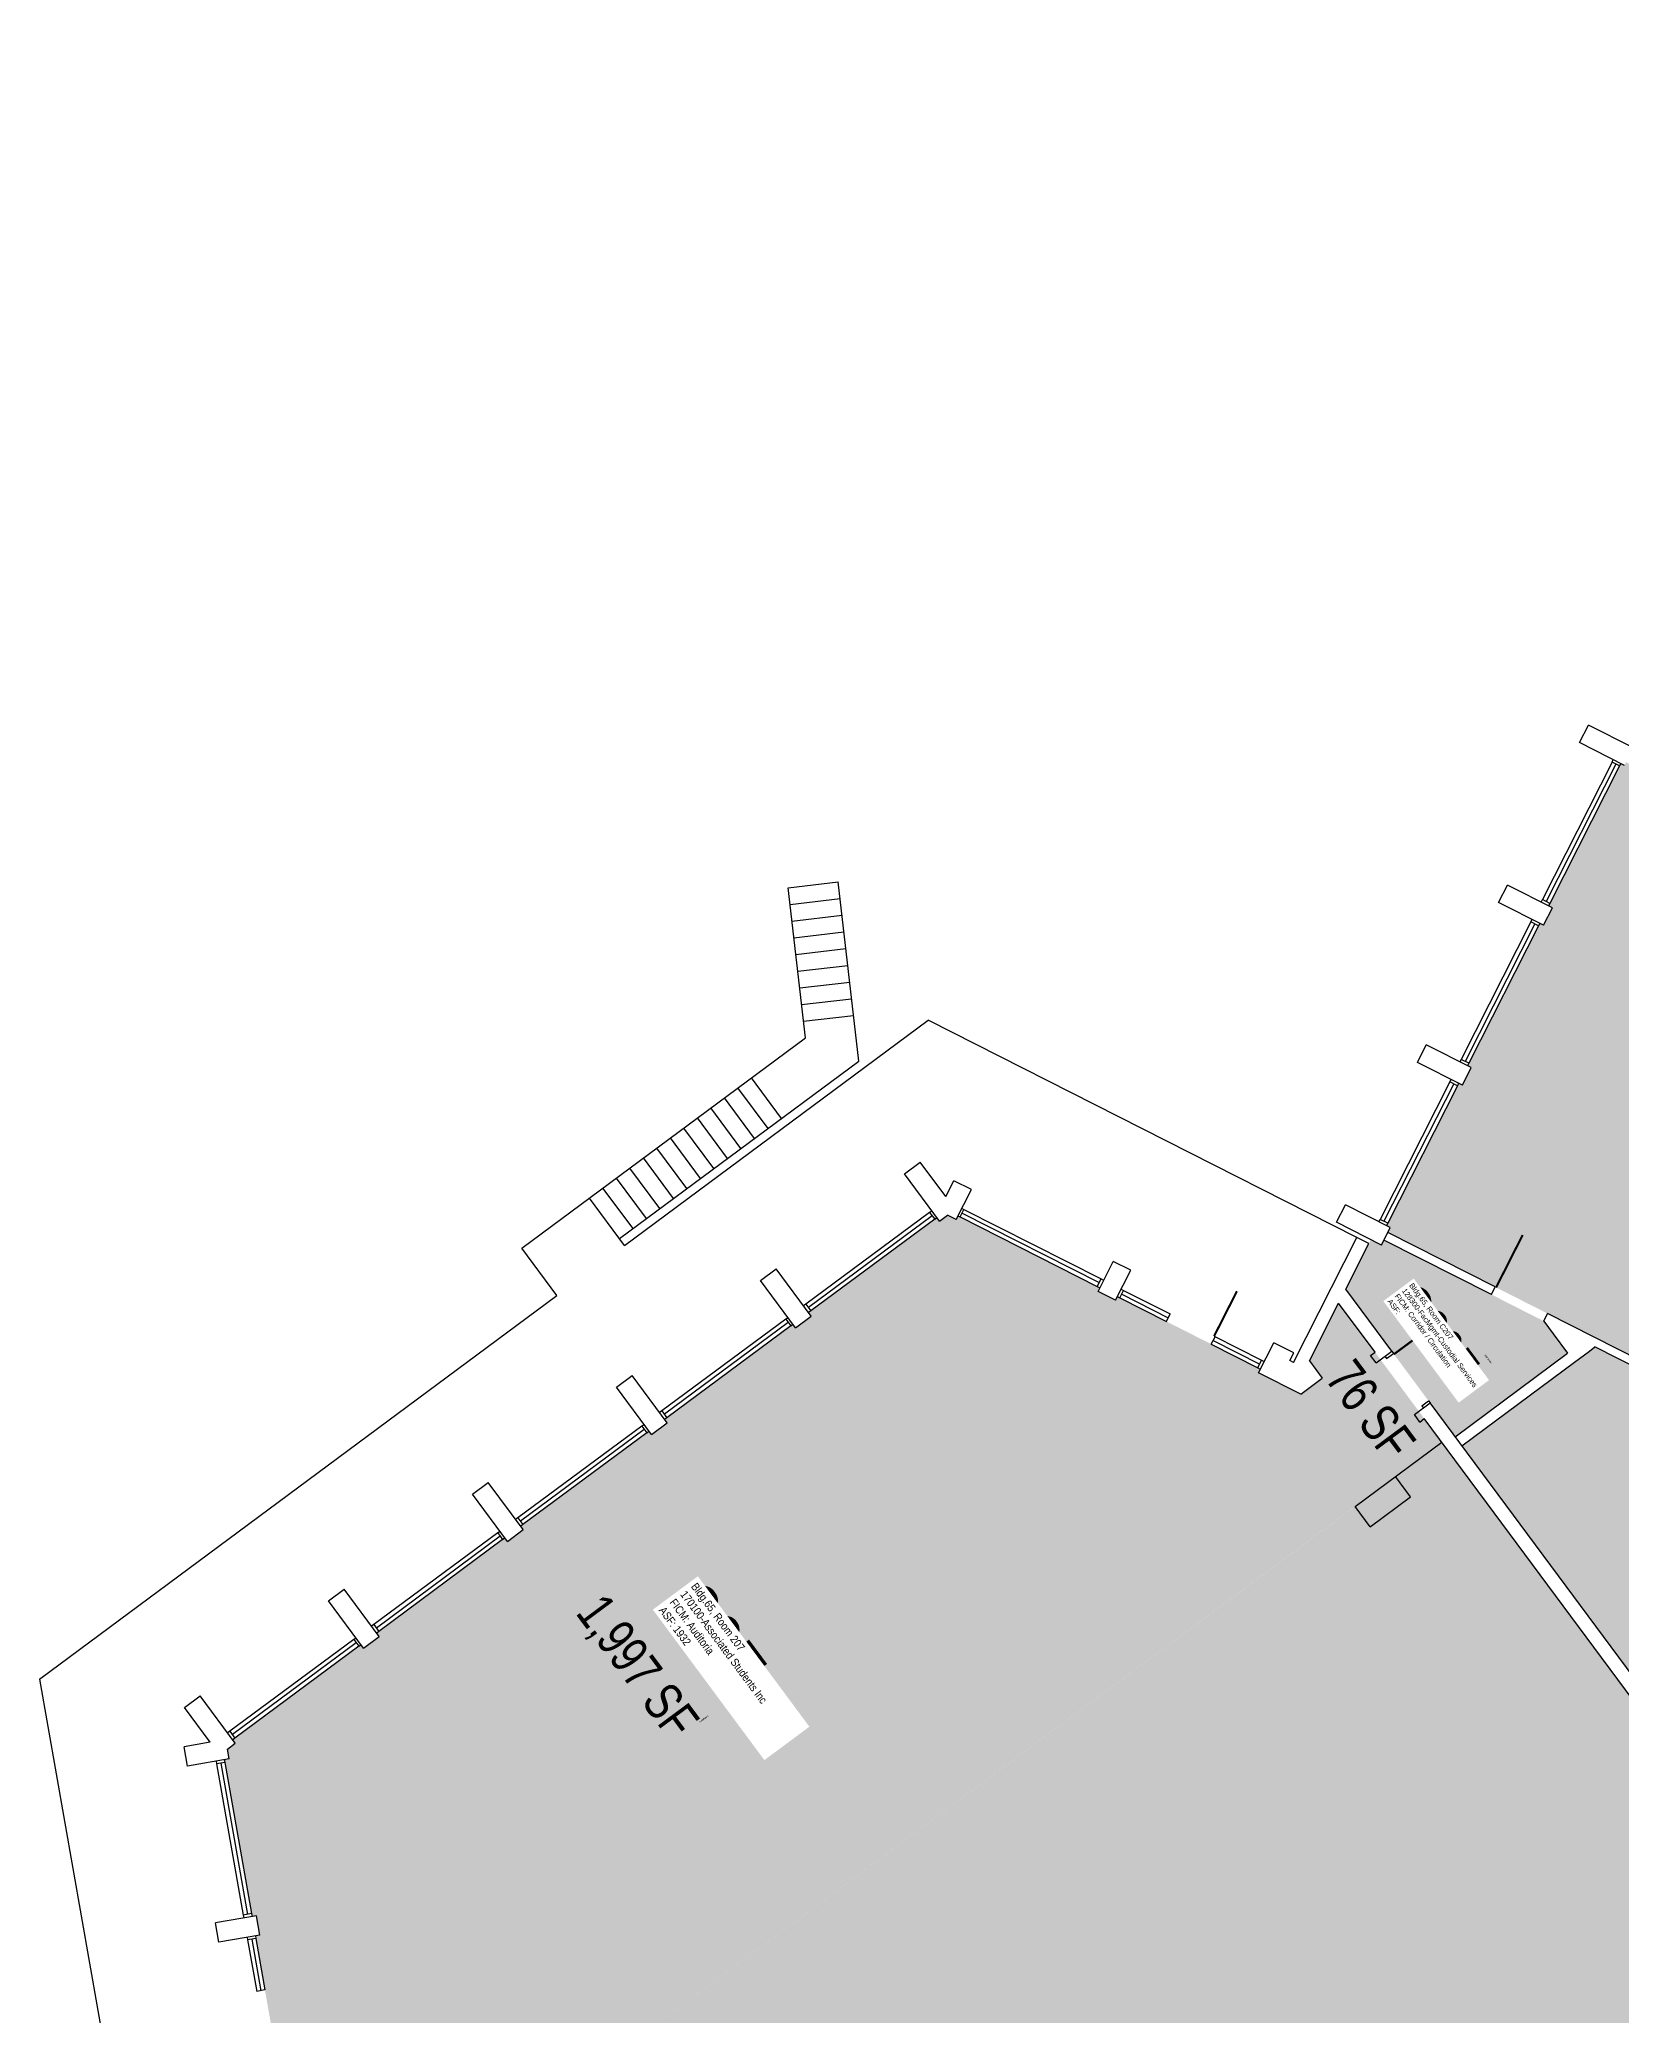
# Model space of a CAD drawing. Header units: inches. Extents: x 69218137 to 69223003, y 27671131 to 27674800.
# Drawn here: x 69218672 to 69219802, y 27672538 to 27673949 of the extents above; entities that cross this region are included whole.
import ezdxf
from ezdxf.enums import TextEntityAlignment as Align

# ---------------------------------------------------------------- set-up
doc = ezdxf.new("R2010")
doc.units = ezdxf.units.IN
doc.header["$LTSCALE"] = 25
doc.header["$MEASUREMENT"] = 0
for name, color, linetype in [('A-DOOR', 2, 'CONTINUOUS'), ('A-FLOR', 3, 'CONTINUOUS'), ('A-GLAZ', 1, 'CONTINUOUS'), ('A-IDEN-RNUM', 7, 'CONTINUOUS'), ('A-IDEN-SNUM', 4, 'CONTINUOUS'), ('A-IDEN-VNUM', 4, 'CONTINUOUS'), ('A-WALL', 5, 'CONTINUOUS'), ('AREA-TEXT', 3, 'CONTINUOUS'), ('Rooms-Category-Color', 7, 'CONTINUOUS'), ('Rooms-College-Color', 7, 'CONTINUOUS'), ('Rooms-Department-Color', 7, 'CONTINUOUS'), ('Rooms-Division-Color', 7, 'CONTINUOUS'), ('Rooms-Information', 7, 'CONTINUOUS')]:
    doc.layers.add(name, color=color, linetype=linetype)
doc.styles.add('CP_AREA', font='arial.ttf', dxfattribs={"height": 15})
doc.styles.add('CP_ROOMSNUMBER', font='arial.ttf', dxfattribs={"height": 1})
doc.styles.add('CP_ROOMVNUMBER', font='arial.ttf', dxfattribs={"width": 0.85, "height": 0.075})

msp = doc.modelspace()

# ---------------------------------------------------------------- hatches: boundary and pattern name
at = {"layer": 'Rooms-Category-Color', "true_color": 0xadadad}
for points in [[(69220502.3, 27673934.6), (69220502.2, 27673934.5), (69220473.7, 27673949), (69220363.4, 27673731.3), (69220383.9, 27673721), (69220329.2, 27673613), (69220335.4, 27673609.9), (69220327.3, 27673593.8), (69220321, 27673597), (69220155.6, 27673270.5), (69220161.8, 27673267.3), (69220153.7, 27673251.3), (69220137.6, 27673259.4), (69220139.7, 27673263.4), (69219933.6, 27673367.9), (69219805.2, 27673433), (69219804, 27673430.7), (69219801.4, 27673432.1), (69219749.8, 27673330.4), (69219752.5, 27673329.1), (69219746.2, 27673316.6), (69219743.1, 27673318.1), (69219692, 27673216.2), (69219694.6, 27673214.9), (69219688.3, 27673202.4), (69219685.6, 27673203.8), (69219634.1, 27673102.1), (69219636.8, 27673100.7), (69219635, 27673097.2), (69219971.2, 27672926.7), (69219973.9, 27672932.1), (69219986.4, 27672925.7), (69219935.4, 27672825.1), (69220313.1, 27672315.6), (69220315.1, 27672317.1), (69220320.5, 27672309.9), (69220412.1, 27672377.8), (69220406.7, 27672385), (69220418, 27672393.3), (69220423.3, 27672386.1), (69220549.2, 27672479.5), (69220543.9, 27672486.7), (69220555.1, 27672495), (69220560.5, 27672487.8), (69220652.4, 27672555.9), (69220647, 27672563.2), (69220661.2, 27672573.7), (69220677.2, 27672565.5), (69220671.8, 27672554.8), (69220763.7, 27672508.3), (69220769.1, 27672519), (69220781.6, 27672512.6), (69220776.1, 27672501.9), (69220877.8, 27672450.4), (69220883.3, 27672461.1), (69220896, 27672454.6), (69220893.3, 27672449.3), (69220994.9, 27672397.8), (69220997.7, 27672403.1), (69221009.9, 27672396.9), (69221004.5, 27672386.2), (69221106.2, 27672334.6), (69221111.6, 27672345.3), (69221117.8, 27672342.2), (69221121, 27672348.4), (69221142.4, 27672337.6), (69221140, 27672332.8), (69221537.8, 27672131.2), (69221647.8, 27672348.2), (69221551.5, 27672397.1), (69221615.7, 27672523.7), (69221712, 27672474.9), (69221765.4, 27672580.1), (69221760, 27672582.9), (69221766.3, 27672595.3), (69221778.8, 27672589), (69221777, 27672585.5), (69221909.9, 27672518.1), (69221911.7, 27672521.7), (69221915.3, 27672519.8), (69222026.5, 27672739.3), (69221593, 27672959), (69221769.4, 27673306.9), (69221887.1, 27673247.2), (69221961, 27673393), (69221843.3, 27673452.7), (69221890.3, 27673545.5), (69221922.4, 27673529.2), (69221949.8, 27673583.1), (69221917.6, 27673599.4), (69221940.2, 27673644), (69221832.3, 27673698.7), (69221830.5, 27673695.2), (69221817.1, 27673701.9), (69221765.6, 27673600.3), (69221779, 27673593.5), (69221772.6, 27673581), (69221759.3, 27673587.8), (69221707.7, 27673486.1), (69221721.1, 27673479.3), (69221714.8, 27673466.8), (69221701.4, 27673473.6), (69221649.9, 27673371.9), (69221663.2, 27673365.1), (69221656.9, 27673352.6), (69221640.8, 27673360.8), (69221602.8, 27673285.6), (69221605.4, 27673284.3), (69221592, 27673257.7), (69221605.4, 27673251), (69221599, 27673238.5), (69221585.7, 27673245.2), (69221534.1, 27673143.6), (69221547.5, 27673136.8), (69221541.2, 27673124.3), (69221527.8, 27673131.1), (69221476.2, 27673029.4), (69221489.6, 27673022.6), (69221483.3, 27673010.1), (69221461.9, 27673021), (69221464.2, 27673025.4), (69221129.7, 27673195), (69221126.5, 27673188.7), (69221110.4, 27673196.9), (69221287.2, 27673545.6), (69220962.5, 27673710.2), (69220958.9, 27673703), (69220939.3, 27673713), (69220942.9, 27673720.1), (69220505.8, 27673941.7), (69220502.9, 27673935.7), (69220539, 27673821.7), (69220864.7, 27673656.6), (69220851.2, 27673629.8), (69220894, 27673608.1), (69220907.6, 27673634.9), (69221141.3, 27673516.5), (69220777.8, 27672799.3), (69220201.6, 27673091.4), (69220462, 27673605.1), (69220435.2, 27673618.7), (69220538.3, 27673822.1), (69220502.2, 27673934.5)], [(69219622.9, 27673092.1), (69219630.4, 27673088.2), (69219632.3, 27673091.8), (69219709, 27673052.9), (69219746.4, 27673033.9), (69219753.1, 27673024.9), (69219763.4, 27673011), (69219683.1, 27672951.4), (69219665.2, 27672975.5), (69219637.8, 27673012.5), (69219605, 27673056.8)]]:
    msp.add_hatch(color=253, dxfattribs=at).paths.add_polyline_path(points)
at = {"layer": 'Rooms-Category-Color', "true_color": 0xffe090}
for points in [[(69218855.5, 27672449.8), (69218853.4, 27672461.9), (69218849.9, 27672482), (69218846.5, 27672481.4), (69218826.5, 27672595.1), (69218829.6, 27672595.6), (69218829, 27672599.2), (69218827.8, 27672605.8), (69218827.2, 27672609.4), (69218824.1, 27672608.9), (69218804.3, 27672720.9), (69218804.3, 27672720.9), (69218807.7, 27672721.5), (69218806.5, 27672728.4), (69218812.1, 27672732.6), (69218810.3, 27672735), (69218901.8, 27672802.9), (69218903.7, 27672800.5), (69218914.9, 27672808.8), (69218913.1, 27672811.3), (69219004.7, 27672879.2), (69219006.5, 27672876.7), (69219009.6, 27672879), (69219017.7, 27672885.1), (69219015.9, 27672887.5), (69219107.5, 27672955.4), (69219109.3, 27672953), (69219120.5, 27672961.3), (69219118.7, 27672963.8), (69219210.3, 27673031.7), (69219212.1, 27673029.2), (69219223.4, 27673037.5), (69219221.5, 27673040), (69219313.1, 27673107.9), (69219314.9, 27673105.4), (69219320.6, 27673109.6), (69219326.8, 27673106.5), (69219328.2, 27673109.1), (69219429.5, 27673057.7), (69219428.2, 27673055.1), (69219440.7, 27673048.8), (69219442, 27673051.4), (69219544.1, 27672999.7), (69219542.7, 27672997), (69219546.3, 27672995.2), (69219572.9, 27672981.7), (69219588.2, 27672993.1), (69219579, 27673005.6), (69219599.9, 27673046.8), (69219673.5, 27672947.5), (69218859.8, 27672344.1), (69218849.8, 27672347.6), (69218799.9, 27672414.8), (69218832.1, 27672438.7), (69218835, 27672434.6)], [(69219640.6, 27672923), (69219673.5, 27672947.5), (69219857.6, 27672699.2), (69219854.4, 27672696.8), (69219857.9, 27672692), (69219862.1, 27672695.1), (69219907.4, 27672634.1), (69219920.5, 27672616.4), (69219965.7, 27672555.3), (69219961.6, 27672552.2), (69219965.4, 27672547), (69219968.6, 27672549.4), (69220152.4, 27672301.6), (69219338.7, 27671698.3), (69219306.6, 27671741.7), (69219279.2, 27671778.6), (69219224.4, 27671852.5), (69218974.2, 27672189.8), (69218919.4, 27672263.8), (69218892, 27672300.7), (69218859.8, 27672344.1), (69219611.7, 27672901.6)]]:
    msp.add_hatch(color=41, dxfattribs=at).paths.add_polyline_path(points)
at = {"layer": 'Rooms-Category-Color', "true_color": 0xe3c5e1}
msp.add_hatch(color=254, dxfattribs=at).paths.add_polyline_path([(69219926.9, 27672821.5), (69219953.6, 27672785.4), (69219858.5, 27672714.8), (69219687.8, 27672945), (69219768.2, 27673004.6), (69219779.1, 27673012.6), (69219782.9, 27673015.5), (69219961.5, 27672924.9), (69219968.5, 27672921.4), (69219965.8, 27672916), (69219972.9, 27672912.4), (69219957.1, 27672881.2), (69219939, 27672845.5)])
at = {"layer": 'Rooms-College-Color', "true_color": 0xadadad}
for points in [[(69220502.3, 27673934.6), (69220502.2, 27673934.5), (69220473.7, 27673949), (69220363.4, 27673731.3), (69220383.9, 27673721), (69220329.2, 27673613), (69220335.4, 27673609.9), (69220327.3, 27673593.8), (69220321, 27673597), (69220155.6, 27673270.5), (69220161.8, 27673267.3), (69220153.7, 27673251.3), (69220137.6, 27673259.4), (69220139.7, 27673263.4), (69219933.6, 27673367.9), (69219805.2, 27673433), (69219804, 27673430.7), (69219801.4, 27673432.1), (69219749.8, 27673330.4), (69219752.5, 27673329.1), (69219746.2, 27673316.6), (69219743.1, 27673318.1), (69219692, 27673216.2), (69219694.6, 27673214.9), (69219688.3, 27673202.4), (69219685.6, 27673203.8), (69219634.1, 27673102.1), (69219636.8, 27673100.7), (69219635, 27673097.2), (69219971.2, 27672926.7), (69219973.9, 27672932.1), (69219986.4, 27672925.7), (69219935.4, 27672825.1), (69220313.1, 27672315.6), (69220315.1, 27672317.1), (69220320.5, 27672309.9), (69220412.1, 27672377.8), (69220406.7, 27672385), (69220418, 27672393.3), (69220423.3, 27672386.1), (69220549.2, 27672479.5), (69220543.9, 27672486.7), (69220555.1, 27672495), (69220560.5, 27672487.8), (69220652.4, 27672555.9), (69220647, 27672563.2), (69220661.2, 27672573.7), (69220677.2, 27672565.5), (69220671.8, 27672554.8), (69220763.7, 27672508.3), (69220769.1, 27672519), (69220781.6, 27672512.6), (69220776.1, 27672501.9), (69220877.8, 27672450.4), (69220883.3, 27672461.1), (69220896, 27672454.6), (69220893.3, 27672449.3), (69220994.9, 27672397.8), (69220997.7, 27672403.1), (69221009.9, 27672396.9), (69221004.5, 27672386.2), (69221106.2, 27672334.6), (69221111.6, 27672345.3), (69221117.8, 27672342.2), (69221121, 27672348.4), (69221142.4, 27672337.6), (69221140, 27672332.8), (69221537.8, 27672131.2), (69221647.8, 27672348.2), (69221551.5, 27672397.1), (69221615.7, 27672523.7), (69221712, 27672474.9), (69221765.4, 27672580.1), (69221760, 27672582.9), (69221766.3, 27672595.3), (69221778.8, 27672589), (69221777, 27672585.5), (69221909.9, 27672518.1), (69221911.7, 27672521.7), (69221915.3, 27672519.8), (69222026.5, 27672739.3), (69221593, 27672959), (69221769.4, 27673306.9), (69221887.1, 27673247.2), (69221961, 27673393), (69221843.3, 27673452.7), (69221890.3, 27673545.5), (69221922.4, 27673529.2), (69221949.8, 27673583.1), (69221917.6, 27673599.4), (69221940.2, 27673644), (69221832.3, 27673698.7), (69221830.5, 27673695.2), (69221817.1, 27673701.9), (69221765.6, 27673600.3), (69221779, 27673593.5), (69221772.6, 27673581), (69221759.3, 27673587.8), (69221707.7, 27673486.1), (69221721.1, 27673479.3), (69221714.8, 27673466.8), (69221701.4, 27673473.6), (69221649.9, 27673371.9), (69221663.2, 27673365.1), (69221656.9, 27673352.6), (69221640.8, 27673360.8), (69221602.8, 27673285.6), (69221605.4, 27673284.3), (69221592, 27673257.7), (69221605.4, 27673251), (69221599, 27673238.5), (69221585.7, 27673245.2), (69221534.1, 27673143.6), (69221547.5, 27673136.8), (69221541.2, 27673124.3), (69221527.8, 27673131.1), (69221476.2, 27673029.4), (69221489.6, 27673022.6), (69221483.3, 27673010.1), (69221461.9, 27673021), (69221464.2, 27673025.4), (69221129.7, 27673195), (69221126.5, 27673188.7), (69221110.4, 27673196.9), (69221287.2, 27673545.6), (69220962.5, 27673710.2), (69220958.9, 27673703), (69220939.3, 27673713), (69220942.9, 27673720.1), (69220505.8, 27673941.7), (69220502.9, 27673935.7), (69220539, 27673821.7), (69220864.7, 27673656.6), (69220851.2, 27673629.8), (69220894, 27673608.1), (69220907.6, 27673634.9), (69221141.3, 27673516.5), (69220777.8, 27672799.3), (69220201.6, 27673091.4), (69220462, 27673605.1), (69220435.2, 27673618.7), (69220538.3, 27673822.1), (69220502.2, 27673934.5)], [(69218855.5, 27672449.8), (69218853.4, 27672461.9), (69218849.9, 27672482), (69218846.5, 27672481.4), (69218826.5, 27672595.1), (69218829.6, 27672595.6), (69218829, 27672599.2), (69218827.8, 27672605.8), (69218827.2, 27672609.4), (69218824.1, 27672608.9), (69218804.3, 27672720.9), (69218804.3, 27672720.9), (69218807.7, 27672721.5), (69218806.5, 27672728.4), (69218812.1, 27672732.6), (69218810.3, 27672735), (69218901.8, 27672802.9), (69218903.7, 27672800.5), (69218914.9, 27672808.8), (69218913.1, 27672811.3), (69219004.7, 27672879.2), (69219006.5, 27672876.7), (69219009.6, 27672879), (69219017.7, 27672885.1), (69219015.9, 27672887.5), (69219107.5, 27672955.4), (69219109.3, 27672953), (69219120.5, 27672961.3), (69219118.7, 27672963.8), (69219210.3, 27673031.7), (69219212.1, 27673029.2), (69219223.4, 27673037.5), (69219221.5, 27673040), (69219313.1, 27673107.9), (69219314.9, 27673105.4), (69219320.6, 27673109.6), (69219326.8, 27673106.5), (69219328.2, 27673109.1), (69219429.5, 27673057.7), (69219428.2, 27673055.1), (69219440.7, 27673048.8), (69219442, 27673051.4), (69219544.1, 27672999.7), (69219542.7, 27672997), (69219546.3, 27672995.2), (69219572.9, 27672981.7), (69219588.2, 27672993.1), (69219579, 27673005.6), (69219599.9, 27673046.8), (69219673.5, 27672947.5), (69218859.8, 27672344.1), (69218849.8, 27672347.6), (69218799.9, 27672414.8), (69218832.1, 27672438.7), (69218835, 27672434.6)], [(69219622.9, 27673092.1), (69219630.4, 27673088.2), (69219632.3, 27673091.8), (69219709, 27673052.9), (69219746.4, 27673033.9), (69219753.1, 27673024.9), (69219763.4, 27673011), (69219683.1, 27672951.4), (69219665.2, 27672975.5), (69219637.8, 27673012.5), (69219605, 27673056.8)], [(69219926.9, 27672821.5), (69219953.6, 27672785.4), (69219858.5, 27672714.8), (69219687.8, 27672945), (69219768.2, 27673004.6), (69219779.1, 27673012.6), (69219782.9, 27673015.5), (69219961.5, 27672924.9), (69219968.5, 27672921.4), (69219965.8, 27672916), (69219972.9, 27672912.4), (69219957.1, 27672881.2), (69219939, 27672845.5)], [(69219640.6, 27672923), (69219673.5, 27672947.5), (69219857.6, 27672699.2), (69219854.4, 27672696.8), (69219857.9, 27672692), (69219862.1, 27672695.1), (69219907.4, 27672634.1), (69219920.5, 27672616.4), (69219965.7, 27672555.3), (69219961.6, 27672552.2), (69219965.4, 27672547), (69219968.6, 27672549.4), (69220152.4, 27672301.6), (69219338.7, 27671698.3), (69219306.6, 27671741.7), (69219279.2, 27671778.6), (69219224.4, 27671852.5), (69218974.2, 27672189.8), (69218919.4, 27672263.8), (69218892, 27672300.7), (69218859.8, 27672344.1), (69219611.7, 27672901.6)]]:
    msp.add_hatch(color=253, dxfattribs=at).paths.add_polyline_path(points)
at = {"layer": 'Rooms-Department-Color', "true_color": 0xacacac}
for points in [[(69220502.3, 27673934.6), (69220502.2, 27673934.5), (69220473.7, 27673949), (69220363.4, 27673731.3), (69220383.9, 27673721), (69220329.2, 27673613), (69220335.4, 27673609.9), (69220327.3, 27673593.8), (69220321, 27673597), (69220155.6, 27673270.5), (69220161.8, 27673267.3), (69220153.7, 27673251.3), (69220137.6, 27673259.4), (69220139.7, 27673263.4), (69219933.6, 27673367.9), (69219805.2, 27673433), (69219804, 27673430.7), (69219801.4, 27673432.1), (69219749.8, 27673330.4), (69219752.5, 27673329.1), (69219746.2, 27673316.6), (69219743.1, 27673318.1), (69219692, 27673216.2), (69219694.6, 27673214.9), (69219688.3, 27673202.4), (69219685.6, 27673203.8), (69219634.1, 27673102.1), (69219636.8, 27673100.7), (69219635, 27673097.2), (69219971.2, 27672926.7), (69219973.9, 27672932.1), (69219986.4, 27672925.7), (69219935.4, 27672825.1), (69220313.1, 27672315.6), (69220315.1, 27672317.1), (69220320.5, 27672309.9), (69220412.1, 27672377.8), (69220406.7, 27672385), (69220418, 27672393.3), (69220423.3, 27672386.1), (69220549.2, 27672479.5), (69220543.9, 27672486.7), (69220555.1, 27672495), (69220560.5, 27672487.8), (69220652.4, 27672555.9), (69220647, 27672563.2), (69220661.2, 27672573.7), (69220677.2, 27672565.5), (69220671.8, 27672554.8), (69220763.7, 27672508.3), (69220769.1, 27672519), (69220781.6, 27672512.6), (69220776.1, 27672501.9), (69220877.8, 27672450.4), (69220883.3, 27672461.1), (69220896, 27672454.6), (69220893.3, 27672449.3), (69220994.9, 27672397.8), (69220997.7, 27672403.1), (69221009.9, 27672396.9), (69221004.5, 27672386.2), (69221106.2, 27672334.6), (69221111.6, 27672345.3), (69221117.8, 27672342.2), (69221121, 27672348.4), (69221142.4, 27672337.6), (69221140, 27672332.8), (69221537.8, 27672131.2), (69221647.8, 27672348.2), (69221551.5, 27672397.1), (69221615.7, 27672523.7), (69221712, 27672474.9), (69221765.4, 27672580.1), (69221760, 27672582.9), (69221766.3, 27672595.3), (69221778.8, 27672589), (69221777, 27672585.5), (69221909.9, 27672518.1), (69221911.7, 27672521.7), (69221915.3, 27672519.8), (69222026.5, 27672739.3), (69221593, 27672959), (69221769.4, 27673306.9), (69221887.1, 27673247.2), (69221961, 27673393), (69221843.3, 27673452.7), (69221890.3, 27673545.5), (69221922.4, 27673529.2), (69221949.8, 27673583.1), (69221917.6, 27673599.4), (69221940.2, 27673644), (69221832.3, 27673698.7), (69221830.5, 27673695.2), (69221817.1, 27673701.9), (69221765.6, 27673600.3), (69221779, 27673593.5), (69221772.6, 27673581), (69221759.3, 27673587.8), (69221707.7, 27673486.1), (69221721.1, 27673479.3), (69221714.8, 27673466.8), (69221701.4, 27673473.6), (69221649.9, 27673371.9), (69221663.2, 27673365.1), (69221656.9, 27673352.6), (69221640.8, 27673360.8), (69221602.8, 27673285.6), (69221605.4, 27673284.3), (69221592, 27673257.7), (69221605.4, 27673251), (69221599, 27673238.5), (69221585.7, 27673245.2), (69221534.1, 27673143.6), (69221547.5, 27673136.8), (69221541.2, 27673124.3), (69221527.8, 27673131.1), (69221476.2, 27673029.4), (69221489.6, 27673022.6), (69221483.3, 27673010.1), (69221461.9, 27673021), (69221464.2, 27673025.4), (69221129.7, 27673195), (69221126.5, 27673188.7), (69221110.4, 27673196.9), (69221287.2, 27673545.6), (69220962.5, 27673710.2), (69220958.9, 27673703), (69220939.3, 27673713), (69220942.9, 27673720.1), (69220505.8, 27673941.7), (69220502.9, 27673935.7), (69220539, 27673821.7), (69220864.7, 27673656.6), (69220851.2, 27673629.8), (69220894, 27673608.1), (69220907.6, 27673634.9), (69221141.3, 27673516.5), (69220777.8, 27672799.3), (69220201.6, 27673091.4), (69220462, 27673605.1), (69220435.2, 27673618.7), (69220538.3, 27673822.1), (69220502.2, 27673934.5)], [(69219622.9, 27673092.1), (69219630.4, 27673088.2), (69219632.3, 27673091.8), (69219709, 27673052.9), (69219746.4, 27673033.9), (69219753.1, 27673024.9), (69219763.4, 27673011), (69219683.1, 27672951.4), (69219665.2, 27672975.5), (69219637.8, 27673012.5), (69219605, 27673056.8)]]:
    msp.add_hatch(color=253, dxfattribs=at).paths.add_polyline_path(points)
at = {"layer": 'Rooms-Department-Color', "true_color": 0x604aed}
for points in [[(69218855.5, 27672449.8), (69218853.4, 27672461.9), (69218849.9, 27672482), (69218846.5, 27672481.4), (69218826.5, 27672595.1), (69218829.6, 27672595.6), (69218829, 27672599.2), (69218827.8, 27672605.8), (69218827.2, 27672609.4), (69218824.1, 27672608.9), (69218804.3, 27672720.9), (69218804.3, 27672720.9), (69218807.7, 27672721.5), (69218806.5, 27672728.4), (69218812.1, 27672732.6), (69218810.3, 27672735), (69218901.8, 27672802.9), (69218903.7, 27672800.5), (69218914.9, 27672808.8), (69218913.1, 27672811.3), (69219004.7, 27672879.2), (69219006.5, 27672876.7), (69219009.6, 27672879), (69219017.7, 27672885.1), (69219015.9, 27672887.5), (69219107.5, 27672955.4), (69219109.3, 27672953), (69219120.5, 27672961.3), (69219118.7, 27672963.8), (69219210.3, 27673031.7), (69219212.1, 27673029.2), (69219223.4, 27673037.5), (69219221.5, 27673040), (69219313.1, 27673107.9), (69219314.9, 27673105.4), (69219320.6, 27673109.6), (69219326.8, 27673106.5), (69219328.2, 27673109.1), (69219429.5, 27673057.7), (69219428.2, 27673055.1), (69219440.7, 27673048.8), (69219442, 27673051.4), (69219544.1, 27672999.7), (69219542.7, 27672997), (69219546.3, 27672995.2), (69219572.9, 27672981.7), (69219588.2, 27672993.1), (69219579, 27673005.6), (69219599.9, 27673046.8), (69219673.5, 27672947.5), (69218859.8, 27672344.1), (69218849.8, 27672347.6), (69218799.9, 27672414.8), (69218832.1, 27672438.7), (69218835, 27672434.6)], [(69219926.9, 27672821.5), (69219953.6, 27672785.4), (69219858.5, 27672714.8), (69219687.8, 27672945), (69219768.2, 27673004.6), (69219779.1, 27673012.6), (69219782.9, 27673015.5), (69219961.5, 27672924.9), (69219968.5, 27672921.4), (69219965.8, 27672916), (69219972.9, 27672912.4), (69219957.1, 27672881.2), (69219939, 27672845.5)], [(69219640.6, 27672923), (69219673.5, 27672947.5), (69219857.6, 27672699.2), (69219854.4, 27672696.8), (69219857.9, 27672692), (69219862.1, 27672695.1), (69219907.4, 27672634.1), (69219920.5, 27672616.4), (69219965.7, 27672555.3), (69219961.6, 27672552.2), (69219965.4, 27672547), (69219968.6, 27672549.4), (69220152.4, 27672301.6), (69219338.7, 27671698.3), (69219306.6, 27671741.7), (69219279.2, 27671778.6), (69219224.4, 27671852.5), (69218974.2, 27672189.8), (69218919.4, 27672263.8), (69218892, 27672300.7), (69218859.8, 27672344.1), (69219611.7, 27672901.6)]]:
    msp.add_hatch(color=173, dxfattribs=at).paths.add_polyline_path(points)
at = {"layer": 'Rooms-Division-Color', "true_color": 0xadadad}
for points in [[(69220502.3, 27673934.6), (69220502.2, 27673934.5), (69220473.7, 27673949), (69220363.4, 27673731.3), (69220383.9, 27673721), (69220329.2, 27673613), (69220335.4, 27673609.9), (69220327.3, 27673593.8), (69220321, 27673597), (69220155.6, 27673270.5), (69220161.8, 27673267.3), (69220153.7, 27673251.3), (69220137.6, 27673259.4), (69220139.7, 27673263.4), (69219933.6, 27673367.9), (69219805.2, 27673433), (69219804, 27673430.7), (69219801.4, 27673432.1), (69219749.8, 27673330.4), (69219752.5, 27673329.1), (69219746.2, 27673316.6), (69219743.1, 27673318.1), (69219692, 27673216.2), (69219694.6, 27673214.9), (69219688.3, 27673202.4), (69219685.6, 27673203.8), (69219634.1, 27673102.1), (69219636.8, 27673100.7), (69219635, 27673097.2), (69219971.2, 27672926.7), (69219973.9, 27672932.1), (69219986.4, 27672925.7), (69219935.4, 27672825.1), (69220313.1, 27672315.6), (69220315.1, 27672317.1), (69220320.5, 27672309.9), (69220412.1, 27672377.8), (69220406.7, 27672385), (69220418, 27672393.3), (69220423.3, 27672386.1), (69220549.2, 27672479.5), (69220543.9, 27672486.7), (69220555.1, 27672495), (69220560.5, 27672487.8), (69220652.4, 27672555.9), (69220647, 27672563.2), (69220661.2, 27672573.7), (69220677.2, 27672565.5), (69220671.8, 27672554.8), (69220763.7, 27672508.3), (69220769.1, 27672519), (69220781.6, 27672512.6), (69220776.1, 27672501.9), (69220877.8, 27672450.4), (69220883.3, 27672461.1), (69220896, 27672454.6), (69220893.3, 27672449.3), (69220994.9, 27672397.8), (69220997.7, 27672403.1), (69221009.9, 27672396.9), (69221004.5, 27672386.2), (69221106.2, 27672334.6), (69221111.6, 27672345.3), (69221117.8, 27672342.2), (69221121, 27672348.4), (69221142.4, 27672337.6), (69221140, 27672332.8), (69221537.8, 27672131.2), (69221647.8, 27672348.2), (69221551.5, 27672397.1), (69221615.7, 27672523.7), (69221712, 27672474.9), (69221765.4, 27672580.1), (69221760, 27672582.9), (69221766.3, 27672595.3), (69221778.8, 27672589), (69221777, 27672585.5), (69221909.9, 27672518.1), (69221911.7, 27672521.7), (69221915.3, 27672519.8), (69222026.5, 27672739.3), (69221593, 27672959), (69221769.4, 27673306.9), (69221887.1, 27673247.2), (69221961, 27673393), (69221843.3, 27673452.7), (69221890.3, 27673545.5), (69221922.4, 27673529.2), (69221949.8, 27673583.1), (69221917.6, 27673599.4), (69221940.2, 27673644), (69221832.3, 27673698.7), (69221830.5, 27673695.2), (69221817.1, 27673701.9), (69221765.6, 27673600.3), (69221779, 27673593.5), (69221772.6, 27673581), (69221759.3, 27673587.8), (69221707.7, 27673486.1), (69221721.1, 27673479.3), (69221714.8, 27673466.8), (69221701.4, 27673473.6), (69221649.9, 27673371.9), (69221663.2, 27673365.1), (69221656.9, 27673352.6), (69221640.8, 27673360.8), (69221602.8, 27673285.6), (69221605.4, 27673284.3), (69221592, 27673257.7), (69221605.4, 27673251), (69221599, 27673238.5), (69221585.7, 27673245.2), (69221534.1, 27673143.6), (69221547.5, 27673136.8), (69221541.2, 27673124.3), (69221527.8, 27673131.1), (69221476.2, 27673029.4), (69221489.6, 27673022.6), (69221483.3, 27673010.1), (69221461.9, 27673021), (69221464.2, 27673025.4), (69221129.7, 27673195), (69221126.5, 27673188.7), (69221110.4, 27673196.9), (69221287.2, 27673545.6), (69220962.5, 27673710.2), (69220958.9, 27673703), (69220939.3, 27673713), (69220942.9, 27673720.1), (69220505.8, 27673941.7), (69220502.9, 27673935.7), (69220539, 27673821.7), (69220864.7, 27673656.6), (69220851.2, 27673629.8), (69220894, 27673608.1), (69220907.6, 27673634.9), (69221141.3, 27673516.5), (69220777.8, 27672799.3), (69220201.6, 27673091.4), (69220462, 27673605.1), (69220435.2, 27673618.7), (69220538.3, 27673822.1), (69220502.2, 27673934.5)], [(69219622.9, 27673092.1), (69219630.4, 27673088.2), (69219632.3, 27673091.8), (69219709, 27673052.9), (69219746.4, 27673033.9), (69219753.1, 27673024.9), (69219763.4, 27673011), (69219683.1, 27672951.4), (69219665.2, 27672975.5), (69219637.8, 27673012.5), (69219605, 27673056.8)]]:
    msp.add_hatch(color=253, dxfattribs=at).paths.add_polyline_path(points)
at = {"layer": 'Rooms-Division-Color', "true_color": 0x604aed}
for points in [[(69218855.5, 27672449.8), (69218853.4, 27672461.9), (69218849.9, 27672482), (69218846.5, 27672481.4), (69218826.5, 27672595.1), (69218829.6, 27672595.6), (69218829, 27672599.2), (69218827.8, 27672605.8), (69218827.2, 27672609.4), (69218824.1, 27672608.9), (69218804.3, 27672720.9), (69218804.3, 27672720.9), (69218807.7, 27672721.5), (69218806.5, 27672728.4), (69218812.1, 27672732.6), (69218810.3, 27672735), (69218901.8, 27672802.9), (69218903.7, 27672800.5), (69218914.9, 27672808.8), (69218913.1, 27672811.3), (69219004.7, 27672879.2), (69219006.5, 27672876.7), (69219009.6, 27672879), (69219017.7, 27672885.1), (69219015.9, 27672887.5), (69219107.5, 27672955.4), (69219109.3, 27672953), (69219120.5, 27672961.3), (69219118.7, 27672963.8), (69219210.3, 27673031.7), (69219212.1, 27673029.2), (69219223.4, 27673037.5), (69219221.5, 27673040), (69219313.1, 27673107.9), (69219314.9, 27673105.4), (69219320.6, 27673109.6), (69219326.8, 27673106.5), (69219328.2, 27673109.1), (69219429.5, 27673057.7), (69219428.2, 27673055.1), (69219440.7, 27673048.8), (69219442, 27673051.4), (69219544.1, 27672999.7), (69219542.7, 27672997), (69219546.3, 27672995.2), (69219572.9, 27672981.7), (69219588.2, 27672993.1), (69219579, 27673005.6), (69219599.9, 27673046.8), (69219673.5, 27672947.5), (69218859.8, 27672344.1), (69218849.8, 27672347.6), (69218799.9, 27672414.8), (69218832.1, 27672438.7), (69218835, 27672434.6)], [(69219926.9, 27672821.5), (69219953.6, 27672785.4), (69219858.5, 27672714.8), (69219687.8, 27672945), (69219768.2, 27673004.6), (69219779.1, 27673012.6), (69219782.9, 27673015.5), (69219961.5, 27672924.9), (69219968.5, 27672921.4), (69219965.8, 27672916), (69219972.9, 27672912.4), (69219957.1, 27672881.2), (69219939, 27672845.5)], [(69219640.6, 27672923), (69219673.5, 27672947.5), (69219857.6, 27672699.2), (69219854.4, 27672696.8), (69219857.9, 27672692), (69219862.1, 27672695.1), (69219907.4, 27672634.1), (69219920.5, 27672616.4), (69219965.7, 27672555.3), (69219961.6, 27672552.2), (69219965.4, 27672547), (69219968.6, 27672549.4), (69220152.4, 27672301.6), (69219338.7, 27671698.3), (69219306.6, 27671741.7), (69219279.2, 27671778.6), (69219224.4, 27671852.5), (69218974.2, 27672189.8), (69218919.4, 27672263.8), (69218892, 27672300.7), (69218859.8, 27672344.1), (69219611.7, 27672901.6)]]:
    msp.add_hatch(color=173, dxfattribs=at).paths.add_polyline_path(points)

# ---------------------------------------------------------------- linework, layer by layer
at = {"layer": 'A-DOOR'}
for points in [[(69219712.3, 27673057.9, 1.5, 1.5, 0), (69219731.3, 27673095.4, 0, 0, 0), (69219730.7, 27673095.7, 0, 0, -0.414214), (69219749.1, 27673039.3, 0, 0, -0.414214)], [(69219511, 27673023.2, 1.5, 1.5, 0), (69219527.3, 27673055.3, 0, 0, 0), (69219528, 27673054.9, 0, 0, 0.414214), (69219479.6, 27673039.1, 0, 0, 0.414214)], [(69219639.4, 27673010.3, 1.5, 1.5, 0), (69219673.2, 27673035.3, 0, 0, 0), (69219672.7, 27673035.9, 0, 0, -0.414214), (69219664, 27672977.1, 0, 0, -0.414214)], [(69218833.5, 27672520.7, 1.5, 1.5, 0), (69218798.1, 27672514.4, 0, 0, 0), (69218798.2, 27672513.7, 0, 0, -0.414214), (69218827.4, 27672555.4, 0, 0, -0.414214)]]:
    msp.add_lwpolyline(points, format="xyseb", dxfattribs=at)
at = {"layer": 'A-FLOR'}
for p, q in [((69219206.9, 27673343.4), (69219242.6, 27673347.6)), ((69219257.4, 27673219.6), (69219242.6, 27673347.6)), ((69219219.2, 27673236.1), (69219206.9, 27673343.4)), ((69219208.2, 27673331.5), (69219244, 27673335.6)), ((69219209.6, 27673319.6), (69219245.4, 27673323.7)), ((69219211, 27673307.7), (69219246.7, 27673311.8)), ((69219212.3, 27673295.7), (69219248.1, 27673299.9)), ((69219213.7, 27673283.8), (69219249.5, 27673287.9)), ((69219215.1, 27673271.9), (69219250.9, 27673276)), ((69219216.5, 27673260), (69219252.2, 27673264.1)), ((69219090, 27673088), (69219306.9, 27673248.9)), ((69219217.8, 27673248.1), (69219253.6, 27673252.2)), ((69219613, 27673093.7), (69219306.9, 27673248.9)), ((69219016.8, 27673086), (69219219.2, 27673236.1)), ((69219086.4, 27673092.9), (69219257.4, 27673219.6)), ((69219202.1, 27673178.6), (69219180.6, 27673207.6)), ((69219182.8, 27673164.3), (69219161.4, 27673193.3)), ((69219192.5, 27673171.5), (69219171, 27673200.4)), ((69219163.5, 27673150.1), (69219142.1, 27673179)), ((69219173.2, 27673157.2), (69219151.7, 27673186.1)), ((69219144.3, 27673135.8), (69219122.8, 27673164.7)), ((69219153.9, 27673142.9), (69219132.5, 27673171.8)), ((69219125, 27673121.5), (69219103.5, 27673150.4)), ((69219134.6, 27673128.6), (69219113.2, 27673157.5)), ((69219105.7, 27673107.2), (69219084.3, 27673136.1)), ((69219115.3, 27673114.3), (69219093.9, 27673143.2)), ((69219090, 27673088), (69219065, 27673121.8)), ((69219096.1, 27673100), (69219074.6, 27673128.9)), ((69219041.8, 27673052.3), (69219016.8, 27673086)), ((69218672.4, 27672778.4), (69219041.8, 27673052.3)), ((69218672.4, 27672778.4), (69218741.8, 27672384.2))]:
    msp.add_line(p, q, dxfattribs=at)
at = {"layer": 'A-GLAZ'}
for p, q in [((69219795.1, 27673433), (69219745.4, 27673334.9)), ((69219797.8, 27673431.7), (69219748.1, 27673333.6)), ((69219800.5, 27673430.3), (69219750.7, 27673332.2)), ((69219737.2, 27673318.9), (69219687.5, 27673220.7)), ((69219739.9, 27673317.5), (69219690.2, 27673219.4)), ((69219742.6, 27673316.1), (69219692.9, 27673218)), ((69219679.4, 27673204.7), (69219629.6, 27673106.6)), ((69219682.1, 27673203.3), (69219632.3, 27673105.2)), ((69219684.7, 27673202), (69219635, 27673103.9)), ((69219307.9, 27673111.6), (69219219.5, 27673046)), ((69219309.7, 27673109.2), (69219221.3, 27673043.6)), ((69219311.5, 27673106.7), (69219223.1, 27673041.2)), ((69219329.7, 27673108.3), (69219427.6, 27673058.7)), ((69219331.1, 27673111), (69219428.9, 27673061.4)), ((69219332.4, 27673113.6), (69219430.3, 27673064.1)), ((69219443.6, 27673050.6), (69219476.9, 27673033.7)), ((69219445, 27673053.2), (69219478.2, 27673036.4)), ((69219446.4, 27673055.9), (69219479.6, 27673039.1)), ((69219205.1, 27673035.3), (69219116.7, 27672969.8)), ((69219206.9, 27673032.9), (69219118.5, 27672967.4)), ((69219208.7, 27673030.5), (69219120.3, 27672965)), ((69219510.4, 27673020.1), (69219543.6, 27673003.3)), ((69219511, 27673023.2), (69219544.9, 27673006)), ((69219509, 27673017.5), (69219542.2, 27673000.6)), ((69219102.3, 27672959), (69219013.9, 27672893.5)), ((69219104.1, 27672956.6), (69219015.7, 27672891.1)), ((69219105.9, 27672954.2), (69219017.5, 27672888.7)), ((69218999.5, 27672882.8), (69218911.1, 27672817.3)), ((69219001.3, 27672880.4), (69218912.9, 27672814.8)), ((69219003, 27672878), (69218914.7, 27672812.4)), ((69218896.7, 27672806.6), (69218808.3, 27672741.1)), ((69218898.5, 27672804.2), (69218810.1, 27672738.7)), ((69218900.3, 27672801.8), (69218811.9, 27672736.2)), ((69218798.8, 27672717.9), (69218817.8, 27672609.8)), ((69218801.7, 27672718.4), (69218820.8, 27672610.3)), ((69218804.7, 27672718.9), (69218823.7, 27672610.9)), ((69218820.9, 27672592.1), (69218827.4, 27672555.4)), ((69218823.9, 27672592.6), (69218830.3, 27672555.9)), ((69218826.8, 27672593.1), (69218833.3, 27672556.4))]:
    msp.add_line(p, q, dxfattribs=at)
at = {"layer": 'A-WALL'}
for p, q in [((69219771.9, 27673447), (69219778.3, 27673459.5)), ((69219810.4, 27673443.2), (69219778.3, 27673459.5)), ((69219804, 27673430.7), (69219771.9, 27673447)), ((69219795.1, 27673433), (69219796, 27673434.8)), ((69219800.5, 27673430.3), (69219795.1, 27673433)), ((69219801.4, 27673432.1), (69219800.5, 27673430.3)), ((69219714.1, 27673332.8), (69219720.4, 27673345.3)), ((69219752.5, 27673329.1), (69219720.4, 27673345.3)), ((69219746.2, 27673316.6), (69219714.1, 27673332.8)), ((69219744.5, 27673333.1), (69219745.4, 27673334.9)), ((69219750.7, 27673332.2), (69219745.4, 27673334.9)), ((69219750.7, 27673332.2), (69219749.8, 27673330.4)), ((69219737.2, 27673318.9), (69219738.2, 27673320.6)), ((69219742.6, 27673316.1), (69219737.2, 27673318.9)), ((69219743.5, 27673317.9), (69219742.6, 27673316.1)), ((69219746.2, 27673316.6), (69219752.5, 27673329.1)), ((69219656.2, 27673218.7), (69219662.5, 27673231.2)), ((69219688.3, 27673202.4), (69219656.2, 27673218.7)), ((69219694.6, 27673214.9), (69219662.5, 27673231.2)), ((69219686.6, 27673219), (69219687.5, 27673220.7)), ((69219692.9, 27673218), (69219687.5, 27673220.7)), ((69219692.9, 27673218), (69219692, 27673216.2)), ((69219679.4, 27673204.7), (69219680.3, 27673206.5)), ((69219684.7, 27673202), (69219679.4, 27673204.7)), ((69219685.6, 27673203.8), (69219684.7, 27673202)), ((69219688.3, 27673202.4), (69219694.6, 27673214.9)), ((69219289.9, 27673139.2), (69219301.2, 27673147.5)), ((69219319.4, 27673122.9), (69219301.2, 27673147.5)), ((69219314.9, 27673105.4), (69219289.9, 27673139.2)), ((69219319.4, 27673122.9), (69219325.2, 27673134.2)), ((69219337.7, 27673127.9), (69219325.2, 27673134.2)), ((69219326.8, 27673106.5), (69219337.7, 27673127.9)), ((69219307.9, 27673111.6), (69219309.5, 27673112.8)), ((69219307.9, 27673111.6), (69219311.5, 27673106.7)), ((69219311.5, 27673106.7), (69219313.1, 27673107.9)), ((69219314.9, 27673105.4), (69219320.6, 27673109.6)), ((69219326.8, 27673106.5), (69219320.6, 27673109.6)), ((69219327.9, 27673109.2), (69219329.7, 27673108.3)), ((69219329.7, 27673108.3), (69219332.4, 27673113.6)), ((69219330.7, 27673114.5), (69219332.4, 27673113.6)), ((69219598.3, 27673104.5), (69219604.7, 27673117)), ((69219630.4, 27673088.2), (69219598.3, 27673104.5)), ((69219636.8, 27673100.7), (69219604.7, 27673117)), ((69219628.7, 27673104.8), (69219629.6, 27673106.6)), ((69219635, 27673103.9), (69219629.6, 27673106.6)), ((69219567.8, 27673004.5), (69219613, 27673093.7)), ((69219621.5, 27673089.4), (69219613, 27673093.7)), ((69219630.4, 27673088.2), (69219636.8, 27673100.7)), ((69219709, 27673052.9), (69219632.3, 27673091.8)), ((69219635, 27673103.9), (69219634.1, 27673102.1)), ((69219711.7, 27673058.3), (69219635, 27673097.2)), ((69219428.2, 27673055.1), (69219439, 27673076.5)), ((69219451.5, 27673070.2), (69219439, 27673076.5)), ((69219605, 27673056.8), (69219621.5, 27673089.4)), ((69219187.1, 27673062.9), (69219198.3, 27673071.3)), ((69219212.1, 27673029.2), (69219187.1, 27673062.9)), ((69219223.4, 27673037.5), (69219198.3, 27673071.3)), ((69219427.6, 27673058.7), (69219430.3, 27673064.1)), ((69219430.3, 27673064.1), (69219432.1, 27673063.2)), ((69219440.7, 27673048.8), (69219451.5, 27673070.2)), ((69219427.6, 27673058.7), (69219429.4, 27673057.8)), ((69219440.7, 27673048.8), (69219428.2, 27673055.1)), ((69219441.9, 27673051.5), (69219443.6, 27673050.6)), ((69219443.6, 27673050.6), (69219446.4, 27673055.9)), ((69219444.6, 27673056.8), (69219446.4, 27673055.9)), ((69219637.8, 27673012.5), (69219605, 27673056.8)), ((69219709, 27673052.9), (69219711.7, 27673058.3)), ((69219205.1, 27673035.3), (69219206.7, 27673036.5)), ((69219205.1, 27673035.3), (69219208.7, 27673030.5)), ((69219212.1, 27673029.2), (69219223.4, 27673037.5)), ((69219219.5, 27673046), (69219217.9, 27673044.8)), ((69219219.5, 27673046), (69219223.1, 27673041.2)), ((69219223.1, 27673041.2), (69219221.5, 27673040)), ((69219476.9, 27673033.7), (69219479.6, 27673039.1)), ((69219579, 27673005.6), (69219599.9, 27673046.8)), ((69219625.9, 27673011.7), (69219599.9, 27673046.8)), ((69219746.4, 27673033.9), (69219749.1, 27673039.3)), ((69219746.4, 27673033.9), (69219753.1, 27673024.9)), ((69219971.2, 27672926.7), (69219749.1, 27673039.3)), ((69219208.7, 27673030.5), (69219210.3, 27673031.7)), ((69219509, 27673017.5), (69219511.7, 27673022.8)), ((69219753.1, 27673024.9), (69219763.4, 27673011)), ((69219542.2, 27673000.6), (69219544.9, 27673006)), ((69219542.7, 27672997), (69219553.6, 27673018.4)), ((69219544.9, 27673006), (69219546.7, 27673005.1)), ((69219567.9, 27673011.2), (69219553.6, 27673018.4)), ((69219565.1, 27673005.9), (69219567.9, 27673011.2)), ((69219567.8, 27673004.5), (69219565.1, 27673005.9)), ((69219579, 27673005.6), (69219588.2, 27672993.1)), ((69219622.7, 27673009.3), (69219625.9, 27673011.7)), ((69219626.6, 27673004.1), (69219622.7, 27673009.3)), ((69219626.6, 27673004.1), (69219637.8, 27673012.5)), ((69219633, 27673008.9), (69219634.2, 27673007.3)), ((69219634.2, 27673007.3), (69219639, 27673010.9)), ((69219637.8, 27673012.5), (69219639, 27673010.9)), ((69219683.1, 27672951.4), (69219763.4, 27673011)), ((69219768.2, 27673004.6), (69219779.1, 27673012.6)), ((69219779.1, 27673012.6), (69219782.9, 27673015.5)), ((69219968.5, 27672921.4), (69219782.9, 27673015.5)), ((69219084.3, 27672986.7), (69219095.5, 27672995)), ((69219120.5, 27672961.3), (69219095.5, 27672995)), ((69219542.2, 27673000.6), (69219544, 27672999.7)), ((69219572.9, 27672981.7), (69219542.7, 27672997)), ((69219572.9, 27672981.7), (69219588.2, 27672993.1)), ((69219687.8, 27672945), (69219768.2, 27673004.6)), ((69219109.3, 27672953), (69219084.3, 27672986.7)), ((69219116.7, 27672969.8), (69219115.1, 27672968.6)), ((69219116.7, 27672969.8), (69219120.3, 27672965)), ((69219120.3, 27672965), (69219118.7, 27672963.8)), ((69219654, 27672967.2), (69219665.2, 27672975.5)), ((69219657.8, 27672961.9), (69219654, 27672967.2)), ((69219657.8, 27672961.9), (69219661, 27672964.3)), ((69219659.2, 27672973.5), (69219664, 27672977.1)), ((69219659.2, 27672973.5), (69219660.4, 27672971.9)), ((69219857.6, 27672699.2), (69219661, 27672964.3)), ((69219664, 27672977.1), (69219665.2, 27672975.5)), ((69219869.2, 27672700.4), (69219665.2, 27672975.5)), ((69219102.3, 27672959), (69219103.9, 27672960.2)), ((69219102.3, 27672959), (69219105.9, 27672954.2)), ((69219105.9, 27672954.2), (69219107.5, 27672955.4)), ((69219109.3, 27672953), (69219120.5, 27672961.3)), ((69219611.7, 27672901.6), (69219673.5, 27672947.5)), ((69219651.3, 27672908.6), (69219640.6, 27672923)), ((69218981.5, 27672910.5), (69218992.7, 27672918.8)), ((69219006.5, 27672876.7), (69218981.5, 27672910.5)), ((69219017.7, 27672885.1), (69218992.7, 27672918.8)), ((69219622.4, 27672887.1), (69219651.3, 27672908.6)), ((69219013.9, 27672893.5), (69219012.3, 27672892.3)), ((69219013.9, 27672893.5), (69219017.5, 27672888.7)), ((69219622.4, 27672887.1), (69219611.7, 27672901.6)), ((69218999.5, 27672882.8), (69219001.1, 27672884)), ((69218999.5, 27672882.8), (69219003, 27672878)), ((69219003, 27672878), (69219004.7, 27672879.2)), ((69219006.5, 27672876.7), (69219017.7, 27672885.1)), ((69219017.5, 27672888.7), (69219015.9, 27672887.5)), ((69218878.6, 27672834.2), (69218889.9, 27672842.6)), ((69218914.9, 27672808.8), (69218889.9, 27672842.6)), ((69218903.7, 27672800.5), (69218878.6, 27672834.2)), ((69218903.7, 27672800.5), (69218914.9, 27672808.8)), ((69218911.1, 27672817.3), (69218909.5, 27672816.1)), ((69218911.1, 27672817.3), (69218914.7, 27672812.4)), ((69218914.7, 27672812.4), (69218913.1, 27672811.2)), ((69218896.7, 27672806.6), (69218898.3, 27672807.8)), ((69218896.7, 27672806.6), (69218900.3, 27672801.8)), ((69218900.3, 27672801.8), (69218901.9, 27672803)), ((69218775.8, 27672758), (69218787.1, 27672766.3)), ((69218812.1, 27672732.6), (69218787.1, 27672766.3)), ((69218794.1, 27672733.3), (69218775.8, 27672758)), ((69218808.3, 27672741.1), (69218806.7, 27672739.9)), ((69218808.3, 27672741.1), (69218811.9, 27672736.2)), ((69218794.1, 27672733.3), (69218775.7, 27672730.1)), ((69218778.1, 27672716.3), (69218775.7, 27672730.1)), ((69218806.5, 27672728.4), (69218812.1, 27672732.6)), ((69218807.7, 27672721.5), (69218806.5, 27672728.4)), ((69218811.9, 27672736.2), (69218810.3, 27672735.1)), ((69218807.7, 27672721.5), (69218778.1, 27672716.3)), ((69218798.4, 27672719.8), (69218798.8, 27672717.9)), ((69218804.7, 27672718.9), (69218798.8, 27672717.9)), ((69218804.3, 27672720.9), (69218804.7, 27672718.9)), ((69218823.7, 27672610.9), (69218817.8, 27672609.8)), ((69218823.7, 27672610.9), (69218824.1, 27672608.9)), ((69218827.2, 27672609.4), (69218797.9, 27672604.3)), ((69218800.3, 27672590.5), (69218797.9, 27672604.3)), ((69218817.8, 27672609.8), (69218818.2, 27672607.8)), ((69218829.6, 27672595.6), (69218827.2, 27672609.4)), ((69218829.6, 27672595.6), (69218800.3, 27672590.5)), ((69218820.6, 27672594.1), (69218820.9, 27672592.1)), ((69218826.8, 27672593.1), (69218820.9, 27672592.1)), ((69218826.5, 27672595.1), (69218826.8, 27672593.1)), ((69218833.3, 27672556.4), (69218827.4, 27672555.4))]:
    msp.add_line(p, q, dxfattribs=at)

# ---------------------------------------------------------------- texts
at = {"layer": 'A-IDEN-RNUM', "style": 'CP_ROOMSNUMBER', "width": 0.85}
for s, rotation, p in [('C207-00', 126.5566, (69219706.5, 27673006.9)), ('0207-00', 36.5617, (69219146.7, 27672749.9))]:
    msp.add_text(s, height=1, rotation=rotation, dxfattribs=at).set_placement(p, align=Align.MIDDLE)
at = {"layer": 'A-IDEN-SNUM', "style": 'CP_ROOMSNUMBER', "width": 0.85}
for s, rotation, p in [('0650C20700', 126.5566, (69219706.5, 27673006.9)), ('0650020700', 36.5617, (69219146.7, 27672749.9))]:
    msp.add_text(s, height=1, rotation=rotation, dxfattribs=at).set_placement(p, align=Align.MIDDLE)
at = {"layer": 'A-IDEN-VNUM', "style": 'CP_ROOMVNUMBER', "width": 0.85}
for s, height, p in [('C207', 27, (69219668.2, 27673025.1)), ('207', 40, (69219153.6, 27672807.2))]:
    msp.add_text(s, height=height, rotation=306.5517, dxfattribs=at).set_placement(p, align=Align.MIDDLE)
at = {"layer": 'AREA-TEXT', "style": 'CP_AREA', "width": 0.75}
for s, p in [('76 SF', (69219622.9, 27672970.5)), ('1,997 SF', (69219099.6, 27672787.4))]:
    msp.add_text(s, height=27, rotation=306.5517, dxfattribs=at).set_placement(p, align=Align.MIDDLE_CENTER)

# ---------------------------------------------------------------- next in the draw order: texts
at = {"layer": 'Rooms-Information', "attachment_point": 7, "rotation": 306.5517, "style": 'CP_ROOMVNUMBER', "bg_fill": 3, "box_fill_scale": 1.5, "bg_fill_color": 256, "bg_fill_true_color": 13158600, "bg_fill_transparency": 0}
for s, insert, char_height, width in [('Bldg.65, Room C207^M^J128300-FacMgmt-Custodial Services^M^JFICM: Corridor / Circulation^M^JASF: ', (69219634.5, 27673047.8), 3.857, 86.4), ('Bldg.65, Room 207^M^J170100-Associated Students Inc^M^JFICM: Auditoria^M^JASF: 1932', (69219114.2, 27672827.3), 5.714, 128)]:
    msp.add_mtext(s, dxfattribs=dict(at, insert=insert, char_height=char_height, width=width))

doc.saveas('drawing.dxf')
